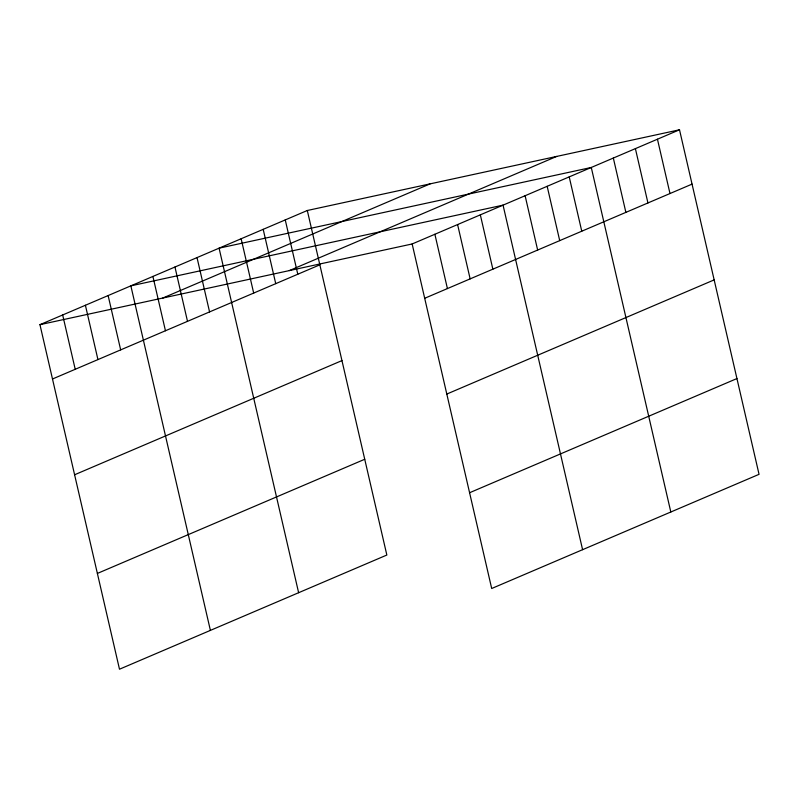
<?xml version="1.0" encoding="UTF-8"?>
<svg xmlns="http://www.w3.org/2000/svg" width="799" height="799" viewBox="0 0 799 799"><rect width="100%" height="100%" fill="white"/><g stroke="black" fill="none" stroke-linecap="round" stroke-linejoin="round"><path stroke-width="1.2" d="M307.305 210.497L386.846 555.035L119.49 669.212L39.95 324.674L307.305 210.497L679.51 129.788L759.05 474.326L491.695 588.503L412.154 243.965L679.51 129.788M162.776 298.037L430.132 183.86M289.328 270.591L556.683 156.424M52.494 378.996L319.85 264.819M424.688 298.287L692.044 184.12M74.607 474.766L341.962 360.589M446.801 394.057L714.156 279.89M97.378 573.432L364.743 459.265M469.582 492.733L736.938 378.556M39.95 324.674L412.154 243.965M657.447 139.206L669.991 193.538M635.395 148.634L647.939 202.956M613.332 158.052L625.877 212.374M670.82 512.009L591.28 167.47L219.076 248.169L298.626 592.718M569.218 176.889L581.762 231.211M547.165 186.307L559.709 240.629M525.113 195.725L537.647 250.047M582.591 549.682L503.05 205.143L130.856 285.852L210.397 630.391M480.329 214.851L492.863 269.173M457.597 224.549L470.142 278.881M434.876 234.257L447.42 288.579M285.253 219.915L297.787 274.237M263.191 229.333L275.735 283.655M241.138 238.751L253.683 293.083M197.023 257.598L209.568 311.92M174.961 267.016L187.505 321.338M152.909 276.434L165.453 330.756M108.125 295.56L120.669 349.882M85.403 305.258L97.937 359.58M62.672 314.966L75.216 369.288"/></g></svg>
